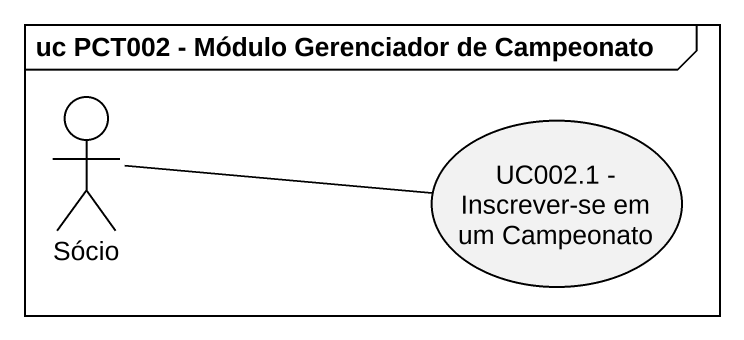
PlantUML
@startuml
mainframe uc PCT002 - Módulo Gerenciador de Campeonato
actor Sócio
usecase "UC002.1 - Inscrever-se em um Campeonato" as UC002_1_Inscrever_se_em_um
Sócio -right- UC002_1_Inscrever_se_em_um
@enduml
